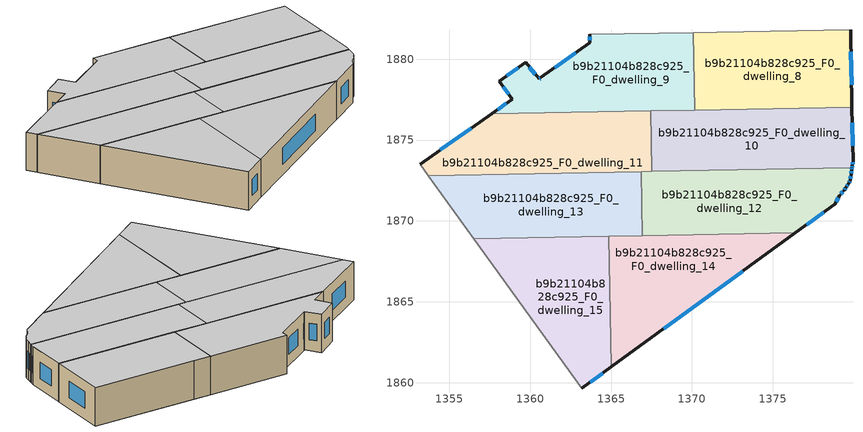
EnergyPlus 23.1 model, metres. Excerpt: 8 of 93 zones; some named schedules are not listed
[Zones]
b9b21104b828c925_F0_dwelling_10
 floor ground (EU_floor_Construction): 1379.89,1877.03 1379.95,1873.69 1379.92,1873.43 1379.89,1873.29 1367.51,1873.06 1367.44,1876.8 z0
 wall outside (EU_wall_Construction): 1379.89,1873.29 1379.92,1873.43 1379.95,1873.69 1379.89,1877.03 z0:3
 wall to b9b21104b828c925_F0_dwelling_11 (EU_wall_Construction): 1367.44,1876.8 1367.51,1873.06 z0:3
 wall to b9b21104b828c925_F0_dwelling_8 (EU_wall_Construction): 1379.89,1877.03 1370.17,1876.85 z0:3
 wall to b9b21104b828c925_F0_dwelling_12 (EU_wall_Construction): 1367.51,1873.06 1379.89,1873.29 z0:3
 wall to b9b21104b828c925_F0_dwelling_9 (EU_wall_Construction): 1370.17,1876.85 1367.44,1876.8 z0:3
 window (EU_Window_Construction): 1379.93,1874.65 1379.91,1876.08 / 1379.93,1873.51 1379.94,1873.62 / 1379.9,1873.33 1379.91,1873.39 z0.86:2.14
 ceiling to b9b21104b828c925_F1_dwelling_10 (EU_floor_Construction): 1379.89,1873.29 1379.92,1873.43 1379.95,1873.69 1379.89,1877.03 1367.44,1876.8 1367.51,1873.06 z3
b9b21104b828c925_F0_dwelling_11
 floor ground (EU_floor_Construction): 1367.44,1876.8 1367.51,1873.06 1353.7,1872.8 1353.19,1873.5 1357.62,1876.62 z0
 wall outside (EU_wall_Construction): 1357.62,1876.62 1353.19,1873.5 z0:3
 wall adiabatic (EU_wall_Construction): 1353.19,1873.5 1353.7,1872.8 z0:3
 wall to b9b21104b828c925_F0_dwelling_9 (EU_wall_Construction): 1367.44,1876.8 1357.62,1876.62 z0:3
 wall to b9b21104b828c925_F0_dwelling_13 (EU_wall_Construction): 1353.7,1872.8 1366.85,1873.04 z0:3
 wall to b9b21104b828c925_F0_dwelling_12 (EU_wall_Construction): 1366.85,1873.04 1367.51,1873.06 z0:3
 window (EU_Window_Construction): 1356.35,1875.73 1354.46,1874.39 z0.86:2.14
 ceiling to b9b21104b828c925_F1_dwelling_11 (EU_floor_Construction): 1367.51,1873.06 1367.44,1876.8 1357.62,1876.62 1353.19,1873.5 1353.7,1872.8 z3
b9b21104b828c925_F0_dwelling_12
 floor ground (EU_floor_Construction): 1379.89,1873.29 1379.86,1873.16 1379.84,1872.87 1379.78,1872.52 1379.69,1872.32 1379.52,1872.06 1379.41,1871.88 1379.12,1871.59 1378.83,1871.04 1376.4,1869.27 1366.92,1869.09 1366.85,1873.04 z0
 wall outside (EU_wall_Construction): 1376.4,1869.27 1378.83,1871.04 1379.12,1871.59 1379.41,1871.88 1379.52,1872.06 1379.69,1872.32 1379.78,1872.52 1379.84,1872.87 1379.86,1873.16 1379.89,1873.29 z0:3
 wall to b9b21104b828c925_F0_dwelling_13 (EU_wall_Construction): 1366.85,1873.04 1366.92,1869.09 z0:3
 wall to b9b21104b828c925_F0_dwelling_14 (EU_wall_Construction): 1366.92,1869.09 1376.4,1869.27 z0:3
 window (EU_Window_Construction): 1379.57,1872.13 1379.64,1872.24 / 1379.44,1871.93 1379.49,1872.01 / 1379.2,1871.67 1379.33,1871.8 / 1378.91,1871.2 1379.04,1871.43 / 1377.09,1869.77 1378.14,1870.53 / 1379.87,1873.2 1379.88,1873.25 / 1379.84,1872.96 1379.85,1873.08 / 1379.79,1872.62 1379.82,1872.77 / 1379.72,1872.38 1379.75,1872.46 z0.86:2.14
 ceiling to b9b21104b828c925_F1_dwelling_12 (EU_floor_Construction): 1378.83,1871.04 1379.12,1871.59 1379.41,1871.88 1379.52,1872.06 1379.69,1872.32 1379.78,1872.52 1379.84,1872.87 1379.86,1873.16 1379.89,1873.29 1366.85,1873.04 1366.92,1869.09 1376.4,1869.27 z3
b9b21104b828c925_F0_dwelling_13
 floor ground (EU_floor_Construction): 1366.85,1873.04 1366.92,1869.09 1356.51,1868.9 1353.7,1872.8 z0
 wall adiabatic (EU_wall_Construction): 1353.7,1872.8 1356.51,1868.9 z0:3
 wall to b9b21104b828c925_F0_dwelling_14 (EU_wall_Construction): 1356.51,1868.9 1364.86,1869.05 1366.92,1869.09 z0:3
 ceiling to b9b21104b828c925_F1_dwelling_13 (EU_floor_Construction): 1366.92,1869.09 1366.85,1873.04 1353.7,1872.8 1356.51,1868.9 z3
b9b21104b828c925_F0_dwelling_14
 floor ground (EU_floor_Construction): 1376.4,1869.27 1365.01,1860.98 1364.86,1869.05 z0
 wall outside (EU_wall_Construction): 1365.01,1860.98 1376.4,1869.27 z0:3
 wall to b9b21104b828c925_F0_dwelling_15 (EU_wall_Construction): 1356.51,1868.9 1364.86,1869.05 1365.01,1860.98 z0:3
 window (EU_Window_Construction): 1368.27,1863.35 1373.15,1866.9 z0.86:2.14
 ceiling to b9b21104b828c925_F1_dwelling_14 (EU_floor_Construction): 1376.4,1869.27 1364.86,1869.05 1365.01,1860.98 z3
b9b21104b828c925_F0_dwelling_15
 floor ground (EU_floor_Construction): 1364.86,1869.05 1365.01,1860.98 1363.19,1859.65 1356.51,1868.9 z0
 wall outside (EU_wall_Construction): 1363.19,1859.65 1365.01,1860.98 z0:3
 wall adiabatic (EU_wall_Construction): 1356.51,1868.9 1363.19,1859.65 z0:3
 window (EU_Window_Construction): 1363.71,1860.03 1364.49,1860.6 z0.86:2.14
 ceiling to b9b21104b828c925_F1_dwelling_15 (EU_floor_Construction): 1365.01,1860.98 1364.86,1869.05 1356.51,1868.9 1363.19,1859.65 z3
b9b21104b828c925_F0_dwelling_8
 floor ground (EU_floor_Construction): 1379.8,1881.82 1379.89,1877.03 1370.16,1876.85 1370.08,1881.64 z0
 wall outside (EU_wall_Construction): 1379.89,1877.03 1379.8,1881.82 z0:3
 wall to b9b21104b828c925_F0_dwelling_9 (EU_wall_Construction): 1370.08,1881.64 1370.16,1876.85 z0:3
 wall to b9b21104b828c925_F0_dwelling_6 (EU_wall_Construction): 1379.8,1881.82 1371.52,1881.67 z0:3
 wall to b9b21104b828c925_F0_dwelling_7 (EU_wall_Construction): 1371.52,1881.67 1370.08,1881.64 z0:3
 window (EU_Window_Construction): 1379.86,1878.4 1379.83,1880.45 z0.86:2.14
 ceiling to b9b21104b828c925_F1_dwelling_8 (EU_floor_Construction): 1379.89,1877.03 1379.8,1881.82 1370.08,1881.64 1370.16,1876.85 z3
b9b21104b828c925_F0_dwelling_9
 floor ground (EU_floor_Construction): 1370.08,1881.64 1370.16,1876.85 1357.62,1876.62 1358.89,1877.51 1358.1,1878.62 1359.72,1879.8 1360.55,1878.78 1360.64,1878.84 1363.69,1881 1363.67,1881.52 z0
 wall outside (EU_wall_Construction): 1363.67,1881.52 1363.69,1881 1360.64,1878.84 1360.55,1878.78 1359.72,1879.8 1358.1,1878.62 1358.89,1877.51 1357.62,1876.62 z0:3
 wall to b9b21104b828c925_F0_dwelling_7 (EU_wall_Construction): 1370.08,1881.64 1363.67,1881.52 z0:3
 window (EU_Window_Construction): 1363.67,1881.37 1363.68,1881.15 / 1358.53,1877.26 1357.98,1876.87 / 1358.33,1878.3 1358.66,1877.83 / 1359.26,1879.46 1358.56,1878.96 / 1360.31,1879.07 1359.96,1879.51 / 1360.61,1878.82 1360.57,1878.8 / 1362.82,1880.39 1361.51,1879.46 z0.86:2.14
 ceiling to b9b21104b828c925_F1_dwelling_9 (EU_floor_Construction): 1370.16,1876.85 1370.08,1881.64 1363.67,1881.52 1363.69,1881 1360.64,1878.84 1360.55,1878.78 1359.72,1879.8 1358.1,1878.62 1358.89,1877.51 1357.62,1876.62 z3
[Building]
EU S2 Campaign: North Axis=0; Terrain=City; Solar Distribution=FullExterior
[Site:Location]
Helsinki-Vantaa.AP: Latitude=60.317; Longitude=24.963; Time Zone=2; Elevation=54.6
[SizingPeriod:WeatherFileDays]
AnnualSizingPeriod: Begin Month=1; Begin Day of Month=1; End Month=12; End Day of Month=31; Day of Week for Start Day=Monday; Use Weather File Daylight Saving Period=No; Use Weather File Rain and Snow Indicators=No
[MATERIAL]
EU_InternalMass_Material: Roughness=MediumRough; Thickness=0.1; Conductivity=1; Density=1800; Specific Heat=900; Thermal Absorptance=0.9; Solar Absorptance=0.7; Visible Absorptance=0.7
[MATERIAL:NOMASS] Roughness=MediumRough; Thermal Absorptance=0.9; Solar Absorptance=0.7; Visible Absorptance=0.7
Name | Thermal Resistance
EU_wall_NoMass | 1.10183
EU_floor_NoMass | 1.70606
[WINDOWMATERIAL:SIMPLEGLAZINGSYSTEM]
EU_Window_SimpleGlazing: UFactor=3.11035; Solar Heat Gain Coefficient=0.8; Visible Transmittance=0.8
[CONSTRUCTION]
EU_wall_Construction: EU_wall_NoMass
EU_floor_Construction: EU_floor_NoMass
EU_Window_Construction: EU_Window_SimpleGlazing
EU_InternalMass_Construction: EU_InternalMass_Material
[ZONE] Type=1; Multiplier=1; Ceiling Height=autocalculate; Floor Area=autocalculate; Part of Total Floor Area=Yes
Name | Volume
b9b21104b828c925_F0_dwelling_10 | 139.824
b9b21104b828c925_F0_dwelling_11 | 139.815
b9b21104b828c925_F0_dwelling_12 | 139.8
b9b21104b828c925_F0_dwelling_13 | 139.779
b9b21104b828c925_F0_dwelling_14 | 139.813
b9b21104b828c925_F0_dwelling_15 | 139.808
b9b21104b828c925_F0_dwelling_8 | 139.798
b9b21104b828c925_F0_dwelling_9 | 139.796
[INTERNALMASS] Construction=EU_InternalMass_Construction
Name | Zone or ZoneList | Surface Area
b9b21104b828c925_F0_dwelling_8_EU_InternalMass | b9b21104b828c925_F0_dwelling_8 | 46.5995
b9b21104b828c925_F0_dwelling_9_EU_InternalMass | b9b21104b828c925_F0_dwelling_9 | 46.5987
b9b21104b828c925_F0_dwelling_10_EU_InternalMass | b9b21104b828c925_F0_dwelling_10 | 46.607
b9b21104b828c925_F0_dwelling_11_EU_InternalMass | b9b21104b828c925_F0_dwelling_11 | 46.6056
b9b21104b828c925_F0_dwelling_12_EU_InternalMass | b9b21104b828c925_F0_dwelling_12 | 46.5997
b9b21104b828c925_F0_dwelling_13_EU_InternalMass | b9b21104b828c925_F0_dwelling_13 | 46.5924
b9b21104b828c925_F0_dwelling_14_EU_InternalMass | b9b21104b828c925_F0_dwelling_14 | 46.6075
b9b21104b828c925_F0_dwelling_15_EU_InternalMass | b9b21104b828c925_F0_dwelling_15 | 46.6016
[OTHEREQUIPMENT] Fuel Type=Electricity; Design Level Calculation Method=Watts/Area; Power per Zone Floor Area=1; Fraction Latent=0; Fraction Radiant=0; Fraction Lost=0; Carbon Dioxide Generation Rate=0; EndUse Subcategory=EU_Step8_InternalGains
Name | Zone or ZoneList or Space or SpaceList | Schedule
EU_Step8_InternalGain_b9b21104b828c925_F0_dwelling_8_f000 | b9b21104b828c925_F0_dwelling_8 | EU_Step8_GainSchedule_b9b21104b828c925_F0_dwelling_8_f000
EU_Step8_InternalGain_b9b21104b828c925_F0_dwelling_9_f000 | b9b21104b828c925_F0_dwelling_9 | EU_Step8_GainSchedule_b9b21104b828c925_F0_dwelling_9_f000
EU_Step8_InternalGain_b9b21104b828c925_F0_dwelling_10_f000 | b9b21104b828c925_F0_dwelling_10 | EU_Step8_GainSchedule_b9b21104b828c925_F0_dwelling_10_f000
EU_Step8_InternalGain_b9b21104b828c925_F0_dwelling_11_f000 | b9b21104b828c925_F0_dwelling_11 | EU_Step8_GainSchedule_b9b21104b828c925_F0_dwelling_11_f000
EU_Step8_InternalGain_b9b21104b828c925_F0_dwelling_12_f000 | b9b21104b828c925_F0_dwelling_12 | EU_Step8_GainSchedule_b9b21104b828c925_F0_dwelling_12_f000
EU_Step8_InternalGain_b9b21104b828c925_F0_dwelling_13_f000 | b9b21104b828c925_F0_dwelling_13 | EU_Step8_GainSchedule_b9b21104b828c925_F0_dwelling_13_f000
EU_Step8_InternalGain_b9b21104b828c925_F0_dwelling_14_f000 | b9b21104b828c925_F0_dwelling_14 | EU_Step8_GainSchedule_b9b21104b828c925_F0_dwelling_14_f000
EU_Step8_InternalGain_b9b21104b828c925_F0_dwelling_15_f000 | b9b21104b828c925_F0_dwelling_15 | EU_Step8_GainSchedule_b9b21104b828c925_F0_dwelling_15_f000
[ZONEVENTILATION:DESIGNFLOWRATE] Schedule=EU_AlwaysOn; Design Flow Rate Calculation Method=AirChanges/Hour; Air Changes per Hour=0.756316; Ventilation Type=Natural; Fan Pressure Rise=0; Fan Total Efficiency=1; Constant Term Coefficient=1; Temperature Term Coefficient=0; Velocity Term Coefficient=0; Velocity Squared Term Coefficient=0; Minimum Indoor Temperature=-100; Maximum Indoor Temperature=100; Delta Temperature=-100; Minimum Outdoor Temperature=-100; Maximum Outdoor Temperature=100; Maximum Wind Speed=40
Name | Zone or ZoneList or Space or SpaceList
EU_ConstantAir_b9b21104b828c925_F0_dwelling_8 | b9b21104b828c925_F0_dwelling_8
EU_ConstantAir_b9b21104b828c925_F0_dwelling_9 | b9b21104b828c925_F0_dwelling_9
EU_ConstantAir_b9b21104b828c925_F0_dwelling_10 | b9b21104b828c925_F0_dwelling_10
EU_ConstantAir_b9b21104b828c925_F0_dwelling_11 | b9b21104b828c925_F0_dwelling_11
EU_ConstantAir_b9b21104b828c925_F0_dwelling_12 | b9b21104b828c925_F0_dwelling_12
EU_ConstantAir_b9b21104b828c925_F0_dwelling_13 | b9b21104b828c925_F0_dwelling_13
EU_ConstantAir_b9b21104b828c925_F0_dwelling_14 | b9b21104b828c925_F0_dwelling_14
EU_ConstantAir_b9b21104b828c925_F0_dwelling_15 | b9b21104b828c925_F0_dwelling_15
[HVACTEMPLATE:THERMOSTAT] Constant Heating Setpoint=20; Constant Cooling Setpoint=50
EU_HeatOnly_b9b21104b828c925_F0_dwelling_0; EU_HeatOnly_b9b21104b828c925_F0_dwelling_1; EU_HeatOnly_b9b21104b828c925_F0_dwelling_2; EU_HeatOnly_b9b21104b828c925_F0_dwelling_3; EU_HeatOnly_b9b21104b828c925_F0_dwelling_4; EU_HeatOnly_b9b21104b828c925_F0_dwelling_5; EU_HeatOnly_b9b21104b828c925_F0_dwelling_6; EU_HeatOnly_b9b21104b828c925_F0_dwelling_7; EU_HeatOnly_b9b21104b828c925_F0_dwelling_8; EU_HeatOnly_b9b21104b828c925_F0_dwelling_9; EU_HeatOnly_b9b21104b828c925_F0_dwelling_10; EU_HeatOnly_b9b21104b828c925_F0_dwelling_11; EU_HeatOnly_b9b21104b828c925_F0_dwelling_12; EU_HeatOnly_b9b21104b828c925_F0_dwelling_13; EU_HeatOnly_b9b21104b828c925_F0_dwelling_14; EU_HeatOnly_b9b21104b828c925_F0_dwelling_15; EU_HeatOnly_b9b21104b828c925_F1_dwelling_0; EU_HeatOnly_b9b21104b828c925_F1_dwelling_1; EU_HeatOnly_b9b21104b828c925_F1_dwelling_2; EU_HeatOnly_b9b21104b828c925_F1_dwelling_3; EU_HeatOnly_b9b21104b828c925_F1_dwelling_4; EU_HeatOnly_b9b21104b828c925_F1_dwelling_5; EU_HeatOnly_b9b21104b828c925_F1_dwelling_6; EU_HeatOnly_b9b21104b828c925_F1_dwelling_7; EU_HeatOnly_b9b21104b828c925_F1_dwelling_8; EU_HeatOnly_b9b21104b828c925_F1_dwelling_9; EU_HeatOnly_b9b21104b828c925_F1_dwelling_10; EU_HeatOnly_b9b21104b828c925_F1_dwelling_11; EU_HeatOnly_b9b21104b828c925_F1_dwelling_12; EU_HeatOnly_b9b21104b828c925_F1_dwelling_13; EU_HeatOnly_b9b21104b828c925_F1_dwelling_14; EU_HeatOnly_b9b21104b828c925_F1_dwelling_15; EU_HeatOnly_b9b21104b828c925_F2_dwelling_0; EU_HeatOnly_b9b21104b828c925_F2_dwelling_1; EU_HeatOnly_b9b21104b828c925_F2_dwelling_2; EU_HeatOnly_b9b21104b828c925_F2_dwelling_3; EU_HeatOnly_b9b21104b828c925_F2_dwelling_4; EU_HeatOnly_b9b21104b828c925_F2_dwelling_5; EU_HeatOnly_b9b21104b828c925_F2_dwelling_6; EU_HeatOnly_b9b21104b828c925_F2_dwelling_7; EU_HeatOnly_b9b21104b828c925_F2_dwelling_8; EU_HeatOnly_b9b21104b828c925_F2_dwelling_9; EU_HeatOnly_b9b21104b828c925_F2_dwelling_10; EU_HeatOnly_b9b21104b828c925_F2_dwelling_11; EU_HeatOnly_b9b21104b828c925_F2_dwelling_12; EU_HeatOnly_b9b21104b828c925_F2_dwelling_13; EU_HeatOnly_b9b21104b828c925_F2_dwelling_14; EU_HeatOnly_b9b21104b828c925_F2_dwelling_15; EU_HeatOnly_b9b21104b828c925_F3_dwelling_0; EU_HeatOnly_b9b21104b828c925_F3_dwelling_1; EU_HeatOnly_b9b21104b828c925_F3_dwelling_2; EU_HeatOnly_b9b21104b828c925_F3_dwelling_3; EU_HeatOnly_b9b21104b828c925_F3_dwelling_4; EU_HeatOnly_b9b21104b828c925_F3_dwelling_5; EU_HeatOnly_b9b21104b828c925_F3_dwelling_6; EU_HeatOnly_b9b21104b828c925_F3_dwelling_7; EU_HeatOnly_b9b21104b828c925_F3_dwelling_8; EU_HeatOnly_b9b21104b828c925_F3_dwelling_9; EU_HeatOnly_b9b21104b828c925_F3_dwelling_10; EU_HeatOnly_b9b21104b828c925_F3_dwelling_11; EU_HeatOnly_b9b21104b828c925_F3_dwelling_12; EU_HeatOnly_b9b21104b828c925_F3_dwelling_13; EU_HeatOnly_b9b21104b828c925_F3_dwelling_14; EU_HeatOnly_b9b21104b828c925_F4_dwelling_0; EU_HeatOnly_b9b21104b828c925_F4_dwelling_1; EU_HeatOnly_b9b21104b828c925_F4_dwelling_2; EU_HeatOnly_b9b21104b828c925_F4_dwelling_3; EU_HeatOnly_b9b21104b828c925_F4_dwelling_4; EU_HeatOnly_b9b21104b828c925_F4_dwelling_5; EU_HeatOnly_b9b21104b828c925_F4_dwelling_6; EU_HeatOnly_b9b21104b828c925_F4_dwelling_7; EU_HeatOnly_b9b21104b828c925_F4_dwelling_8; EU_HeatOnly_b9b21104b828c925_F4_dwelling_9; EU_HeatOnly_b9b21104b828c925_F4_dwelling_10; EU_HeatOnly_b9b21104b828c925_F4_dwelling_11; EU_HeatOnly_b9b21104b828c925_F4_dwelling_12; EU_HeatOnly_b9b21104b828c925_F4_dwelling_13; EU_HeatOnly_b9b21104b828c925_F4_dwelling_14; EU_HeatOnly_b9b21104b828c925_F5_dwelling_0; EU_HeatOnly_b9b21104b828c925_F5_dwelling_1; EU_HeatOnly_b9b21104b828c925_F5_dwelling_2; EU_HeatOnly_b9b21104b828c925_F5_dwelling_3; EU_HeatOnly_b9b21104b828c925_F5_dwelling_4; EU_HeatOnly_b9b21104b828c925_F5_dwelling_5; EU_HeatOnly_b9b21104b828c925_F5_dwelling_6; EU_HeatOnly_b9b21104b828c925_F5_dwelling_7; EU_HeatOnly_b9b21104b828c925_F5_dwelling_8; EU_HeatOnly_b9b21104b828c925_F5_dwelling_9; EU_HeatOnly_b9b21104b828c925_F5_dwelling_10; EU_HeatOnly_b9b21104b828c925_F5_dwelling_11; EU_HeatOnly_b9b21104b828c925_F5_dwelling_12; EU_HeatOnly_b9b21104b828c925_F5_dwelling_13; EU_HeatOnly_b9b21104b828c925_F5_dwelling_14
[HVACTEMPLATE:ZONE:IDEALLOADSAIRSYSTEM] System Availability Schedule=EU_AlwaysOn; Maximum Heating Supply Air Temperature=50; Minimum Cooling Supply Air Temperature=13; Maximum Heating Supply Air Humidity Ratio=0.0156; Minimum Cooling Supply Air Humidity Ratio=0.0077; Heating Limit=NoLimit; Cooling Limit=NoLimit; Heating Availability Schedule=EU_AlwaysOn; Cooling Availability Schedule=EU_CoolingOff; Dehumidification Control Type=ConstantSensibleHeatRatio; Cooling Sensible Heat Ratio=0.7; Dehumidification Setpoint=60; Humidification Control Type=None; Humidification Setpoint=30; Outdoor Air Method=None; Outdoor Air Flow Rate per Person=0.00944; Outdoor Air Flow Rate per Zone Floor Area=0; Outdoor Air Flow Rate per Zone=0; Demand Controlled Ventilation Type=None; Outdoor Air Economizer Type=NoEconomizer; Heat Recovery Type=None; Sensible Heat Recovery Effectiveness=0.7; Latent Heat Recovery Effectiveness=0.65
Name | Template Thermostat
b9b21104b828c925_F0_dwelling_8 | EU_HeatOnly_b9b21104b828c925_F0_dwelling_8
b9b21104b828c925_F0_dwelling_9 | EU_HeatOnly_b9b21104b828c925_F0_dwelling_9
b9b21104b828c925_F0_dwelling_10 | EU_HeatOnly_b9b21104b828c925_F0_dwelling_10
b9b21104b828c925_F0_dwelling_11 | EU_HeatOnly_b9b21104b828c925_F0_dwelling_11
b9b21104b828c925_F0_dwelling_12 | EU_HeatOnly_b9b21104b828c925_F0_dwelling_12
b9b21104b828c925_F0_dwelling_13 | EU_HeatOnly_b9b21104b828c925_F0_dwelling_13
b9b21104b828c925_F0_dwelling_14 | EU_HeatOnly_b9b21104b828c925_F0_dwelling_14
b9b21104b828c925_F0_dwelling_15 | EU_HeatOnly_b9b21104b828c925_F0_dwelling_15
[SIZING:ZONE] Zone Cooling Design Supply Air Temperature Input Method=SupplyAirTemperature; Zone Cooling Design Supply Air Temperature=13; Zone Heating Design Supply Air Temperature Input Method=SupplyAirTemperature; Zone Heating Design Supply Air Temperature=50; Zone Cooling Design Supply Air Humidity Ratio=0.008; Zone Heating Design Supply Air Humidity Ratio=0.008; Cooling Design Air Flow Method=DesignDay; Cooling Design Air Flow Rate=0; Cooling Minimum Air Flow per Zone Floor Area=0.000762; Cooling Minimum Air Flow=0; Cooling Minimum Air Flow Fraction=0.2; Heating Design Air Flow Method=DesignDay; Heating Design Air Flow Rate=0; Heating Maximum Air Flow per Zone Floor Area=0.002032; Heating Maximum Air Flow=0.141576; Heating Maximum Air Flow Fraction=0.3; Account for Dedicated Outdoor Air System=No; Dedicated Outdoor Air System Control Strategy=NeutralSupplyAir; Dedicated Outdoor Air Low Setpoint Temperature for Design=autosize; Dedicated Outdoor Air High Setpoint Temperature for Design=autosize; Zone Load Sizing Method=Sensible Load Only No Latent Load; Zone Latent Cooling Design Supply Air Humidity Ratio Input Method=HumidityRatioDifference; Zone Cooling Design Supply Air Humidity Ratio Difference=0.005; Zone Latent Heating Design Supply Air Humidity Ratio Input Method=HumidityRatioDifference; Zone Humidification Design Supply Air Humidity Ratio Difference=0.005
b9b21104b828c925_F0_dwelling_8; b9b21104b828c925_F0_dwelling_9; b9b21104b828c925_F0_dwelling_10; b9b21104b828c925_F0_dwelling_11; b9b21104b828c925_F0_dwelling_12; b9b21104b828c925_F0_dwelling_13; b9b21104b828c925_F0_dwelling_14; b9b21104b828c925_F0_dwelling_15
[SCHEDULE:FILE] Column Number=1; Rows to Skip at Top=0; Number of Hours of Data=8760; Column Separator=Comma; Interpolate to Timestep=No; Minutes per Item=60; Adjust Schedule for Daylight Savings=Yes
Name | File
EU_Step8_GainSchedule_b9b21104b828c925_F0_dwelling_8_f000 | ../../schedules/b9b21104b828c925/b9b21104b828c925_F0_dwelling_8_f000_gain.csv
EU_Step8_GainSchedule_b9b21104b828c925_F0_dwelling_9_f000 | ../../schedules/b9b21104b828c925/b9b21104b828c925_F0_dwelling_9_f000_gain.csv
EU_Step8_GainSchedule_b9b21104b828c925_F0_dwelling_10_f000 | ../../schedules/b9b21104b828c925/b9b21104b828c925_F0_dwelling_10_f000_gain.csv
EU_Step8_GainSchedule_b9b21104b828c925_F0_dwelling_11_f000 | ../../schedules/b9b21104b828c925/b9b21104b828c925_F0_dwelling_11_f000_gain.csv
EU_Step8_GainSchedule_b9b21104b828c925_F0_dwelling_12_f000 | ../../schedules/b9b21104b828c925/b9b21104b828c925_F0_dwelling_12_f000_gain.csv
EU_Step8_GainSchedule_b9b21104b828c925_F0_dwelling_13_f000 | ../../schedules/b9b21104b828c925/b9b21104b828c925_F0_dwelling_13_f000_gain.csv
EU_Step8_GainSchedule_b9b21104b828c925_F0_dwelling_14_f000 | ../../schedules/b9b21104b828c925/b9b21104b828c925_F0_dwelling_14_f000_gain.csv
